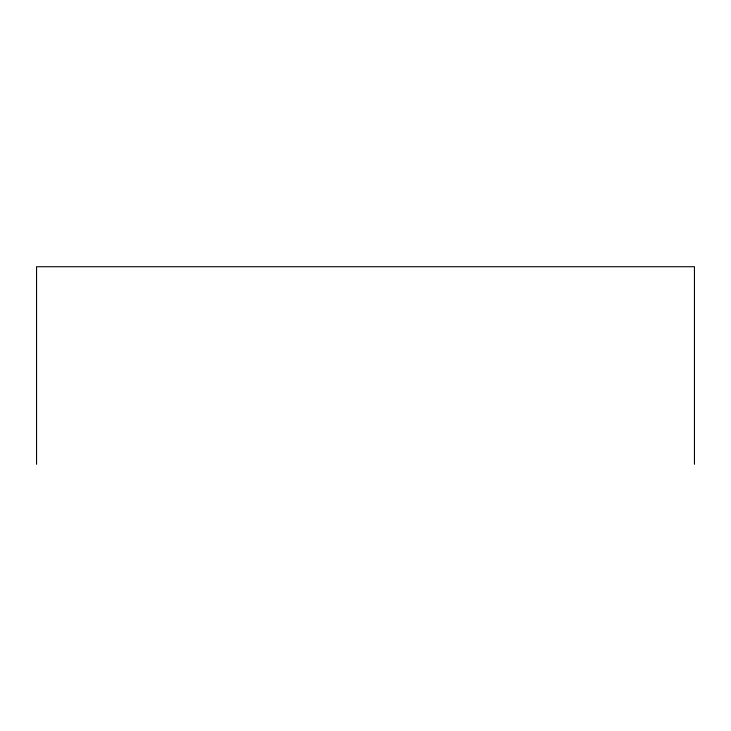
<?xml version="1.0" encoding="UTF-8"?>
<svg xmlns="http://www.w3.org/2000/svg" width="731" height="731" viewBox="0 0 731 731"><rect width="100%" height="100%" fill="white"/><g stroke="black" fill="none" stroke-linecap="round" stroke-linejoin="round"><path stroke-width="1.1" d="M694.45 464.276L694.45 266.724L36.55 266.724L36.55 464.276"/></g></svg>
